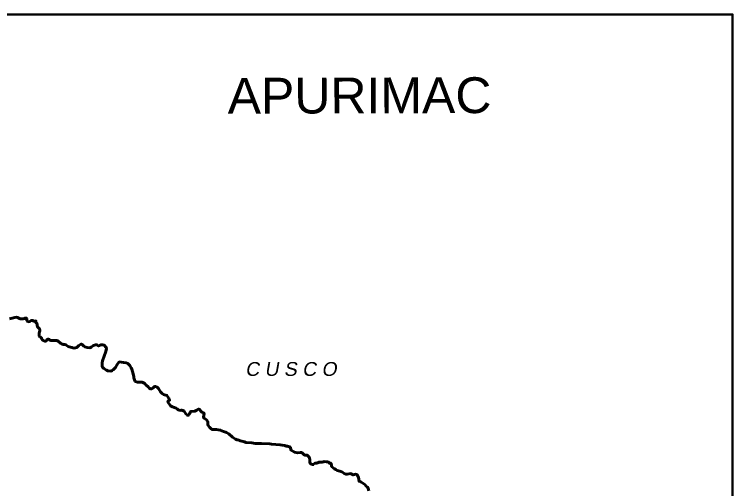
# Model space of a CAD drawing. Header units: metres. Extents: x 772934 to 773467, y 8442002 to 8442594.
# Drawn here: x 773287.54 to 773296.77, y 8442381.71 to 8442387.8 of the extents above; entities that cross this region are included whole.
import ezdxf

# ---------------------------------------------------------------- set-up
doc = ezdxf.new("R2010")
doc.units = ezdxf.units.M
for name, color, linetype, lineweight in [('Límite de Provincia', 7, 'Continuous', 40), ('Red vías Vecinales', 106, 'Continuous', 40), ('TEXTR GDE', 1, 'Continuous', 30)]:
    doc.layers.add(name, color=color, linetype=linetype, lineweight=lineweight)
doc.layers.add('Texto vias Nacionales', color=160, linetype='Continuous')
doc.styles.add('PROVINCIAS', font='GOTHIC.TTF', dxfattribs={"oblique": 10, "height": 0.14})
doc.styles.add('TITULO', font='swissek.ttf', dxfattribs={"height": 0.26})

msp = doc.modelspace()

# ---------------------------------------------------------------- linework, layer by layer
at = {"layer": 'Límite de Provincia', "linetype": 'Continuous'}
msp.add_lwpolyline([(773287.4812, 8442383.8884), (773287.5499, 8442383.9074), (773287.5689, 8442383.9098), (773287.5831, 8442383.9074), (773287.6187, 8442383.8908), (773287.6353, 8442383.8884), (773287.6567, 8442383.8884), (773287.6756, 8442383.8931), (773287.6828, 8442383.8979), (773287.697, 8442383.8979), (773287.7041, 8442383.8884), (773287.7041, 8442383.8647), (773287.7136, 8442383.8576), (773287.7254, 8442383.8528), (773287.742, 8442383.8552), (773287.761, 8442383.8694), (773287.7753, 8442383.8694), (773287.7847, 8442383.8623), (773287.7919, 8442383.8599), (773287.8061, 8442383.8599), (773287.8108, 8442383.8623), (773287.8179, 8442383.8599), (773287.8227, 8442383.8552), (773287.8179, 8442383.8481), (773287.8179, 8442383.8433), (773287.8345, 8442383.8267), (773287.8369, 8442383.8006), (773287.844, 8442383.7817), (773287.8654, 8442383.7627), (773287.8725, 8442383.7437), (773287.8725, 8442383.7342), (773287.8678, 8442383.7224), (773287.863, 8442383.7034), (773287.863, 8442383.6678), (773287.8678, 8442383.6631), (773287.8796, 8442383.656), (773287.8867, 8442383.6489), (773287.8915, 8442383.6417), (773287.8962, 8442383.6275), (773287.9033, 8442383.6157), (773287.9176, 8442383.6109), (773287.9294, 8442383.6038), (773287.9484, 8442383.6038), (773287.9697, 8442383.6275), (773287.9792, 8442383.6299), (773287.9863, 8442383.6275), (773288.0006, 8442383.6157), (773288.0124, 8442383.6109), (773288.0883, 8442383.6109), (773288.1049, 8442383.6014), (773288.1381, 8442383.573), (773288.1547, 8442383.5658), (773288.1619, 8442383.5658), (773288.169, 8442383.5611), (773288.1903, 8442383.5611), (773288.2045, 8442383.5564), (773288.233, 8442383.535), (773288.2472, 8442383.5279), (773288.2828, 8442383.5232), (773288.3089, 8442383.5137), (773288.3255, 8442383.516), (773288.3445, 8442383.5232), (773288.3706, 8442383.5469), (773288.399, 8442383.5635), (773288.4085, 8442383.5635), (773288.4346, 8442383.5398), (773288.4488, 8442383.5303), (773288.4773, 8442383.5232), (773288.5129, 8442383.5184), (773288.5224, 8442383.5208), (773288.5318, 8442383.5255), (773288.5579, 8442383.5492), (773288.584, 8442383.554), (773288.603, 8442383.5564), (773288.6196, 8442383.5445), (773288.6243, 8442383.5445), (773288.6575, 8442383.5564), (773288.6789, 8442383.5564), (773288.6955, 8442383.5516), (773288.724, 8442383.5232), (773288.7263, 8442383.5065), (773288.7168, 8442383.471), (773288.6765, 8442383.35), (773288.6694, 8442383.3239), (773288.6694, 8442383.2836), (773288.6765, 8442383.267), (773288.6908, 8442383.2528), (773288.7287, 8442383.2291), (773288.7453, 8442383.2219), (773288.7809, 8442383.2196), (773288.7975, 8442383.2243), (773288.8117, 8442383.2362), (773288.8425, 8442383.2646), (773288.8592, 8442383.2955), (773288.8734, 8442383.3168), (773288.89, 8442383.3358), (773288.9469, 8442383.331), (773288.9801, 8442383.3239), (773288.9991, 8442383.3144), (773289.0252, 8442383.2883), (773289.0441, 8442383.2623), (773289.0536, 8442383.2433), (773289.0702, 8442383.184), (773289.0774, 8442383.1437), (773289.0774, 8442383.1318), (773289.0821, 8442383.12), (773289.0845, 8442383.1057), (773289.0963, 8442383.0867), (773289.1248, 8442383.0773), (773289.1841, 8442383.0749), (773289.2031, 8442383.0701), (773289.2173, 8442383.0607), (773289.2339, 8442383.0441), (773289.26, 8442383.0156), (773289.2742, 8442383.0014), (773289.2908, 8442382.9919), (773289.3003, 8442382.9895), (773289.3074, 8442382.9919), (773289.3216, 8442383.0014), (773289.3382, 8442383.0156), (773289.343, 8442383.0203), (773289.3548, 8442383.0203), (773289.3762, 8442383.0109), (773289.3928, 8442382.9966), (773289.4189, 8442382.9516), (773289.4402, 8442382.9302), (773289.4592, 8442382.9184), (773289.5019, 8442382.9065), (773289.5161, 8442382.8875), (773289.528, 8442382.8685), (773289.5375, 8442382.8448), (773289.5185, 8442382.833), (773289.5161, 8442382.8211), (773289.5304, 8442382.7998), (773289.547, 8442382.7737), (773289.5731, 8442382.7594), (773289.5968, 8442382.7523), (773289.6229, 8442382.7428), (773289.6323, 8442382.7357), (773289.6489, 8442382.7215), (773289.6608, 8442382.7168), (773289.675, 8442382.7144), (773289.6845, 8442382.7168), (773289.694, 8442382.7168), (773289.7082, 8442382.7144), (773289.7225, 8442382.7025), (773289.7438, 8442382.6717), (773289.7652, 8442382.6527), (773289.777, 8442382.6527), (773289.7841, 8442382.6575), (773289.7936, 8442382.6693), (773289.7984, 8442382.6788), (773289.8031, 8442382.6859), (773289.8031, 8442382.6907), (773289.8102, 8442382.7002), (773289.86, 8442382.7025), (773289.8885, 8442382.7168), (773289.9027, 8442382.7286), (773289.9122, 8442382.7286), (773289.9217, 8442382.7262), (773289.9407, 8442382.7002), (773289.9525, 8442382.6907), (773289.9715, 8442382.6835), (773289.981, 8442382.6764), (773289.981, 8442382.6693), (773289.9763, 8442382.6575), (773289.9763, 8442382.6409), (773289.9715, 8442382.6337), (773289.9739, 8442382.6219), (773289.981, 8442382.6124), (773290.0095, 8442382.5934), (773290.0213, 8442382.5816), (773290.0284, 8442382.5673), (773290.0284, 8442382.5341), (773290.0308, 8442382.5223), (773290.0498, 8442382.4986), (773290.0759, 8442382.4748), (773290.0877, 8442382.4677), (773290.1375, 8442382.4677), (773290.1612, 8442382.463), (773290.1873, 8442382.4606), (773290.23, 8442382.444), (773290.2561, 8442382.4369), (773290.268, 8442382.4298), (773290.2988, 8442382.4132), (773290.3439, 8442382.3728), (773290.3842, 8442382.3444), (773290.4008, 8442382.3373), (773290.4127, 8442382.3349), (773290.4459, 8442382.323), (773290.4648, 8442382.3207), (773290.498, 8442382.3088), (773290.5146, 8442382.3041), (773290.5929, 8442382.297), (773290.6356, 8442382.2898), (773290.6949, 8442382.2875), (773290.7162, 8442382.2898), (773290.823, 8442382.2851), (773290.8467, 8442382.2803), (773290.9558, 8442382.2732), (773290.9843, 8442382.2661), (773291.0175, 8442382.2637), (773291.0364, 8442382.2566), (773291.053, 8442382.2543), (773291.0625, 8442382.2495), (773291.0791, 8442382.2448), (773291.0839, 8442382.2424), (773291.0886, 8442382.2353), (773291.0934, 8442382.2116), (773291.0981, 8442382.2021), (773291.1408, 8442382.1784), (773291.1787, 8442382.1712), (773291.2167, 8442382.176), (773291.2285, 8442382.176), (773291.238, 8442382.1712), (773291.2594, 8442382.1499), (773291.2712, 8442382.1404), (773291.2807, 8442382.138), (773291.2997, 8442382.1404), (773291.3092, 8442382.1357), (773291.3282, 8442382.1143), (773291.3329, 8442382.1025), (773291.34, 8442382.0835), (773291.3376, 8442382.055), (773291.34, 8442382.0408), (773291.3448, 8442382.0313), (773291.3566, 8442382.0242), (773291.3732, 8442382.0195), (773291.3827, 8442382.0195), (773291.4041, 8442382.0361), (773291.4301, 8442382.0384), (773291.4586, 8442382.0503), (773291.4966, 8442382.0479), (773291.5155, 8442382.055), (773291.5226, 8442382.0574), (773291.5511, 8442382.0527), (773291.5724, 8442382.0527), (773291.5796, 8442382.0479), (773291.5891, 8442382.0361), (773291.6104, 8442382.0361), (773291.6128, 8442382.0266), (773291.6151, 8442382.0052), (773291.6175, 8442381.9957), (773291.6365, 8442381.9791), (773291.6531, 8442381.9625), (773291.6721, 8442381.9554), (773291.691, 8442381.9412), (773291.7242, 8442381.9341), (773291.7361, 8442381.9293), (773291.7574, 8442381.9198), (773291.7788, 8442381.9056), (773291.8025, 8442381.8961), (773291.8167, 8442381.8961), (773291.8642, 8442381.9032), (773291.8713, 8442381.9009), (773291.895, 8442381.8866), (773291.914, 8442381.8914), (773291.9258, 8442381.8938), (773291.9401, 8442381.8914), (773291.9448, 8442381.8866), (773291.9614, 8442381.8534), (773291.9709, 8442381.806), (773291.9922, 8442381.7965), (773292.0041, 8442381.787), (773292.0444, 8442381.7633), (773292.061, 8442381.742), (773292.08, 8442381.7301), (773292.0895, 8442381.7135), (773292.0942, 8442381.6827)], dxfattribs=at)
at = {"layer": 'Red vías Vecinales', "color": 7, "lineweight": 30}
msp.add_lwpolyline([(773276.0777, 8442369.205), (773296.7687, 8442369.205), (773296.7687, 8442387.7964), (773276.0777, 8442387.7964), (773276.0777, 8442369.205)], dxfattribs=at)

# ---------------------------------------------------------------- texts
at = {"layer": 'Texto vias Nacionales', "color": 7, "insert": (773291.0949, 8442383.2444), "char_height": 0.177882, "attachment_point": 5, "style": 'PROVINCIAS'}
msp.add_mtext('{\\fArial|b0|i0|c0|p34;C U S C O}', dxfattribs=at)
at = {"layer": 'TEXTR GDE', "color": 7, "lineweight": 30, "style": 'TITULO'}
msp.add_text('APURIMAC', height=0.45954, rotation=0.13627, dxfattribs=at).set_placement((773290.2831, 8442386.5219))

doc.saveas('drawing.dxf')
